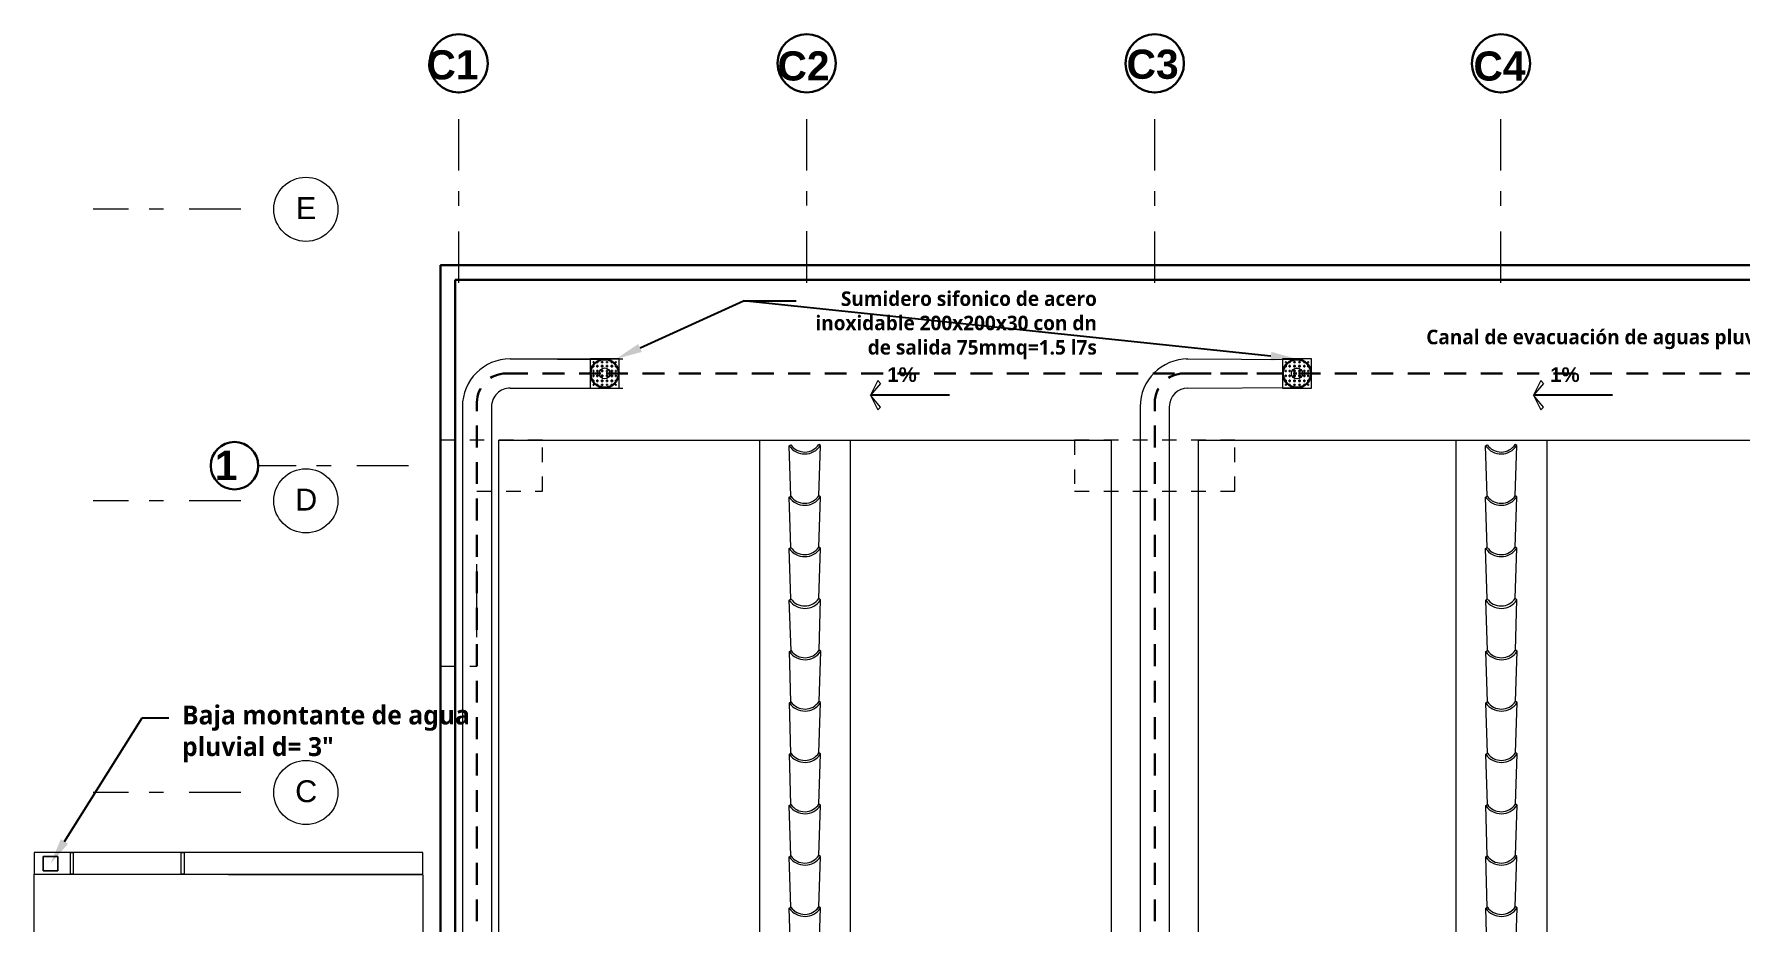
# Model space of a CAD drawing. Header units: metres. Extents: x 27 to 147, y -173 to 8.
# Drawn here: x 52.14 to 63.84, y -104.23 to -98.14 of the extents above; entities that cross this region are included whole.
import ezdxf
from ezdxf import colors
from ezdxf.entities.mleader import LeaderData, LeaderLine
from ezdxf.math import Vec2, Vec3

# ---------------------------------------------------------------- set-up
doc = ezdxf.new("R2010")
doc.units = ezdxf.units.M
for name, pattern in [('CENTER2', [28.575000000000003, 19.05, -3.175000000000001, 3.175000000000001, -3.175000000000001]), ('DASHED2', [0.375, 0.25, -0.125]), ('Dot & Dashed', [0.670277762413025, 0.352777767181396, -0.176388883590699, 0, -0.14111111164093]), ('HIDDEN2', [0.1875, 0.125, -0.0625])]:
    doc.linetypes.add(name, pattern=pattern)
for name, color, linetype, lineweight in [('2D Drafting - General_Pen_No__46', 7, 'Continuous', 25), ('Cotas varias El', 253, 'Continuous', 13), ('Drawing & Figure_Pen_No__1', 7, 'Continuous', 13), ('Equipamiento SR', 23, 'Continuous', 0), ('GRAFO 0 BLANCO', 7, 'Continuous', 0), ('grafo 2', 31, 'Continuous', 20), ('GRAFO 3', 22, 'Continuous', 30), ('GRAFO 4', 7, 'Continuous', 30), ('GRAFO01', 7, 'Continuous', 0), ('GRfo 3', 7, 'Continuous', 30), ('I.S. CANALETAS', 12, 'Continuous', 0), ('I.S.-CANALETAS M', 160, 'Continuous', 15), ('Interior - Mobiliario', 7, 'Continuous', 5), ('letras sr', 7, 'Continuous', 5), ('linea0016', 144, 'HIDDEN2', 9), ('Lineas Referencia', 73, 'Continuous', 13), ('teja andina', 252, 'Continuous', 0), ('TEJAS ANDINA', 253, 'Continuous', 0)]:
    doc.layers.add(name, color=color, linetype=linetype, lineweight=lineweight)
for name, color, linetype, lineweight, true_color in [('Drawing & Figure_Pen_No__167', 7, 'Continuous', 13, 0x6a6a6a), ('Interior - Mobiliario _Pluma_Nº__3', 7, 'Continuous', 18, 0xff6600), ('Mobiliario', 7, 'Continuous', 0, 0x7f7f7f)]:
    doc.layers.add(name, color=color, linetype=linetype, lineweight=lineweight, true_color=true_color)
doc.styles.add('Generales', font='trebuc.ttf', dxfattribs={"height": 0.1})
doc.styles.add('GENERATED_STYLE_1', font='arialbd.ttf')
doc.styles.add('GENERATED_STYLE_2', font='arial.ttf')
doc.styles.get("Standard").update_dxf_attribs({"font": 'arial.ttf'})

# ---------------------------------------------------------------- blocks, each defined once
blk = doc.blocks.new('A$C295C7585')
at = {"layer": 'Mobiliario', "lineweight": 15}
for p, q in [((1.374978025502969, 3.076203088460716), (1.513853283491699, 3.40416242087349)), ((1.513853283491699, 3.40416242087349), (1.527648820229842, 3.406546360073889)), ((1.556330874160267, 2.995064099900674), (1.716417933508637, 3.313533070731637)), ((1.716417933508637, 3.313533070731637), (1.70900166888714, 3.325407371513847)), ((1.222307230775641, 2.745859816847769), (1.36118248876528, 3.073819149260316)), ((1.36118248876528, 3.073819149260316), (1.374978025502969, 3.076203088460716)), ((1.403660079433394, 2.6647208282875), (1.563747138781764, 2.983189799118463)), ((1.563747138781764, 2.983189799118463), (1.556330874160267, 2.995064099900674)), ((1.069636436049223, 2.415516545234141), (1.208511694038407, 2.743475877646915)), ((1.208511694038407, 2.743475877646915), (1.222307230776096, 2.745859816847542)), ((1.411076344054891, 2.652846527505289), (1.403660079433394, 2.6647208282875)), ((1.250989284706975, 2.334377556673871), (1.411076344054891, 2.652846527505289)), ((0.9169656413223493, 2.085173273620967), (1.055840899311079, 2.413132606033741)), ((1.055840899311079, 2.413132606033741), (1.069636436048768, 2.415516545234595)), ((1.098318489980102, 2.004034285060698), (1.258405549328472, 2.322503255891888)), ((1.258405549328472, 2.322503255891888), (1.25098928470652, 2.334377556674326)), ((0.7650785429282223, 1.751017721853714), (0.9031190902182971, 2.079350511766734)), ((0.9031190902182971, 2.079350511766734), (0.9169656413223493, 2.085173273620967)), ((0.94643139158552, 1.66987873329299), (1.10492039455994, 1.989062689736784)), ((1.10492039455994, 1.989062689736784), (1.098439325062163, 2.004274668164622)), ((0.612407748201349, 1.420674450239858), (0.7512830061905333, 1.748633782652632)), ((0.7512830061905333, 1.748633782652632), (0.7650785429282223, 1.751017721853486)), ((0.7937605968586467, 1.339535461679816), (0.953847656207472, 1.658004432511007)), ((0.953847656207472, 1.658004432511007), (0.94643139158552, 1.66987873329299)), ((0.4597369534749305, 1.090331178626684), (0.5986122114636601, 1.418290511039459)), ((0.5986122114636601, 1.418290511039459), (0.6124077482018038, 1.420674450240085)), ((0.8011768614805987, 1.327661160897833), (0.7937605968591015, 1.339535461679816)), ((0.6410898021322282, 1.009192190066642), (0.8011768614805987, 1.327661160897833)), ((0.4459414167367868, 1.087947239426285), (0.4597369534749305, 1.090331178626911)), ((0.3070661587476025, 0.7599879070137376), (0.4459414167367868, 1.087947239426285)), ((0.4884190074053549, 0.6788489184534683), (0.6485060667537255, 0.997317889284659)), ((0.6485060667537255, 0.997317889284659), (0.6410898021322282, 1.009192190066642)), ((0.1543953640207292, 0.4296446354001091), (0.2932706220099135, 0.757603967813111)), ((0.2932706220099135, 0.757603967813111), (0.3070661587480572, 0.7599879070135103)), ((0.3357482126784817, 0.3485056468398398), (0.4958352720268522, 0.6669746176712579)), ((0.4958352720268522, 0.6669746176712579), (0.4884190074053549, 0.6788489184534683)), ((0.001724569293855893, 0.09930136378693533), (0.1405998272830402, 0.4272606961997099)), ((0.1405998272830402, 0.4272606961997099), (0.1543953640207292, 0.4296446354007912)), ((0.1830774179516084, 0.01816237522666597), (0.3431644773004336, 0.3366313460578567)), ((0.3431644773004336, 0.3366313460578567), (0.3357482126784817, 0.3485056468402945))]:
    blk.add_line(p, q, dxfattribs=at)
for centre, radius, start, end in [((1.64559542193274, 3.42692813519011), 0.1336946849706216, 189.8041789864884, 301.9874291323811), ((1.64559542193274, 3.42692813519011), 0.1196946849706216, 189.8041789864884, 301.9874291323811), ((1.492924627205866, 3.096584863576936), 0.1336946849706216, 189.8041789864884, 301.9874291323811), ((1.492924627205866, 3.096584863576936), 0.1196946849706216, 189.8041789864884, 301.9874291323811), ((1.340253832479448, 2.766241591963535), 0.1336946849706216, 189.8041789864884, 301.9874291323811), ((1.340253832479448, 2.766241591963535), 0.1196946849706216, 189.8041789864884, 301.9874291323811), ((1.187583037752574, 2.435898320350134), 0.1336946849706216, 189.8041789864884, 301.9874291323811), ((1.187583037752574, 2.435898320350134), 0.1196946849706216, 189.8041789864884, 301.9874291323811), ((1.034204698330086, 2.101672659223368), 0.1329726096647947, 189.6640148896703, 302.1275932302208), ((1.034912243024337, 2.105555048736051), 0.1196946849706216, 189.8041789864884, 301.9874291323811), ((0.8830251446311195, 1.77139949696948), 0.1336946849706216, 189.8041789864884, 301.9874291323811), ((0.8830251446311195, 1.77139949696948), 0.1196946849706216, 189.8041789864884, 301.9874291323811), ((0.7303543499047009, 1.441056225356306), 0.1336946849706216, 189.8041789864884, 301.9874291323811), ((0.7303543499047009, 1.441056225356306), 0.1196946849706216, 189.8041789864884, 301.9874291323811), ((0.5776835551778277, 1.110712953743132), 0.1196946849706216, 189.8041789864884, 301.9874291323811), ((0.5776835551778277, 1.110712953743132), 0.1336946849706216, 189.8041789864884, 301.9874291323811), ((0.4250127604509544, 0.7803696821295034), 0.1336946849706216, 189.8041789864884, 301.9874291323811), ((0.4250127604509544, 0.7803696821295034), 0.1196946849706216, 189.8041789864884, 301.9874291323811), ((0.2723419657240811, 0.4500264105163296), 0.1336946849706216, 189.8041789864884, 301.9874291323811), ((0.2723419657240811, 0.4500264105163296), 0.1196946849706216, 189.8041789864884, 301.9874291323811), ((0.1196711709962983, 0.119683138902019), 0.1196946849706216, 189.8041789864884, 301.9874291323811)]:
    blk.add_arc(centre, radius, start, end, dxfattribs=at)
blk = doc.blocks.new('Red 18')
at = {"layer": 'GRAFO 0 BLANCO', "linetype": 'Continuous'}
for p, q in [((0.05, 0.2041666666666667), (0.04583333333333334, 0.2041666666666667)), ((0.04583333333333334, 0.2041666666666667), (0.04583333333333334, 0.2)), ((0.04583333333333334, 0.2), (0.04583333333333334, 0.2041666666666667)), ((0.04583333333333334, 0.2041666666666667), (0.05, 0.2041666666666667)), ((0.04583333333333334, 0.2), (0.05, 0.2)), ((0.05, 0.2), (0.04583333333333334, 0.2)), ((0.05, 0.1791666666666666), (0.04583333333333334, 0.1791666666666666)), ((0.04583333333333334, 0.1791666666666666), (0.04583333333333334, 0.1708333333333333)), ((0.04583333333333334, 0.1708333333333333), (0.04583333333333334, 0.1791666666666666)), ((0.04583333333333334, 0.1791666666666666), (0.05, 0.1791666666666666)), ((0.04583333333333334, 0.1708333333333333), (0.05, 0.1708333333333333)), ((0.05, 0.1708333333333333), (0.04583333333333334, 0.1708333333333333)), ((0.05, 0.1458333333333333), (0.04583333333333334, 0.1458333333333333)), ((0.04583333333333334, 0.1458333333333333), (0.04583333333333334, 0.1375)), ((0.04583333333333334, 0.1375), (0.04583333333333334, 0.1458333333333333)), ((0.04583333333333334, 0.1458333333333333), (0.05, 0.1458333333333333)), ((0.04583333333333334, 0.1375), (0.05, 0.1375)), ((0.05, 0.1375), (0.04583333333333334, 0.1375)), ((0.05, 0.2), (0.05, 0.2041666666666667)), ((0.05, 0.2041666666666667), (0.05, 0.2)), ((0.05, 0.1708333333333333), (0.05, 0.1791666666666666)), ((0.05, 0.1791666666666666), (0.05, 0.1708333333333333)), ((0.05, 0.1375), (0.05, 0.1458333333333333)), ((0.05, 0.1458333333333333), (0.05, 0.1375)), ((0.07916666666666668, 0.2041666666666667), (0.07083333333333333, 0.2041666666666667)), ((0.07083333333333333, 0.2041666666666667), (0.07083333333333333, 0.2)), ((0.07083333333333333, 0.2041666666666667), (0.07916666666666668, 0.2041666666666667)), ((0.07083333333333333, 0.2), (0.07083333333333333, 0.2041666666666667)), ((0.07083333333333333, 0.2), (0.07916666666666668, 0.2)), ((0.07916666666666668, 0.2), (0.07083333333333333, 0.2)), ((0.07916666666666668, 0.1791666666666666), (0.07083333333333333, 0.1791666666666666)), ((0.07083333333333333, 0.1791666666666666), (0.07083333333333333, 0.1708333333333333)), ((0.07083333333333333, 0.1708333333333333), (0.07083333333333333, 0.1791666666666666)), ((0.07083333333333333, 0.1791666666666666), (0.07916666666666668, 0.1791666666666666)), ((0.07083333333333333, 0.1708333333333333), (0.07916666666666668, 0.1708333333333333)), ((0.07916666666666668, 0.1708333333333333), (0.07083333333333333, 0.1708333333333333)), ((0.07916666666666668, 0.1458333333333333), (0.07083333333333333, 0.1458333333333333)), ((0.07083333333333333, 0.1458333333333333), (0.07083333333333333, 0.1375)), ((0.07083333333333333, 0.1375), (0.07083333333333333, 0.1458333333333333)), ((0.07083333333333333, 0.1458333333333333), (0.07916666666666668, 0.1458333333333333)), ((0.07083333333333333, 0.1375), (0.07916666666666668, 0.1375)), ((0.07916666666666668, 0.1375), (0.07083333333333333, 0.1375)), ((0.07916666666666668, 0.2), (0.07916666666666668, 0.2041666666666667)), ((0.07916666666666668, 0.2041666666666667), (0.07916666666666668, 0.2)), ((0.07916666666666668, 0.1708333333333333), (0.07916666666666668, 0.1791666666666666)), ((0.07916666666666668, 0.1791666666666666), (0.07916666666666668, 0.1708333333333333)), ((0.07916666666666668, 0.1375), (0.07916666666666668, 0.1458333333333333)), ((0.07916666666666668, 0.1458333333333333), (0.07916666666666668, 0.1375)), ((0.1125, 0.2041666666666667), (0.1041666666666667, 0.2041666666666667)), ((0.1041666666666667, 0.2041666666666667), (0.1041666666666667, 0.2)), ((0.1041666666666667, 0.2041666666666667), (0.1125, 0.2041666666666667)), ((0.1041666666666667, 0.2), (0.1041666666666667, 0.2041666666666667)), ((0.1041666666666667, 0.2), (0.1125, 0.2)), ((0.1125, 0.2), (0.1041666666666667, 0.2)), ((0.1125, 0.1791666666666666), (0.1041666666666667, 0.1791666666666666)), ((0.1041666666666667, 0.1791666666666666), (0.1041666666666667, 0.1708333333333333)), ((0.1041666666666667, 0.1708333333333333), (0.1041666666666667, 0.1791666666666666)), ((0.1041666666666667, 0.1791666666666666), (0.1125, 0.1791666666666666)), ((0.1041666666666667, 0.1708333333333333), (0.1125, 0.1708333333333333)), ((0.1125, 0.1708333333333333), (0.1041666666666667, 0.1708333333333333)), ((0.1125, 0.1458333333333333), (0.1041666666666667, 0.1458333333333333)), ((0.1041666666666667, 0.1458333333333333), (0.1041666666666667, 0.1375)), ((0.1041666666666667, 0.1375), (0.1041666666666667, 0.1458333333333333)), ((0.1041666666666667, 0.1458333333333333), (0.1125, 0.1458333333333333)), ((0.1041666666666667, 0.1375), (0.1125, 0.1375)), ((0.1125, 0.1375), (0.1041666666666667, 0.1375)), ((0.1125, 0.2), (0.1125, 0.2041666666666667)), ((0.1125, 0.2041666666666667), (0.1125, 0.2)), ((0.1125, 0.1708333333333333), (0.1125, 0.1791666666666666)), ((0.1125, 0.1791666666666666), (0.1125, 0.1708333333333333)), ((0.1125, 0.1375), (0.1125, 0.1458333333333333)), ((0.1125, 0.1458333333333333), (0.1125, 0.1375)), ((0.1458333333333333, 0.2041666666666667), (0.1375, 0.2041666666666667)), ((0.1375, 0.2041666666666667), (0.1375, 0.2)), ((0.1375, 0.2041666666666667), (0.1458333333333333, 0.2041666666666667)), ((0.1375, 0.2), (0.1375, 0.2041666666666667)), ((0.1375, 0.2), (0.1458333333333333, 0.2)), ((0.1458333333333333, 0.2), (0.1375, 0.2)), ((0.1458333333333333, 0.1791666666666666), (0.1375, 0.1791666666666666)), ((0.1375, 0.1791666666666666), (0.1375, 0.1708333333333333)), ((0.1375, 0.1708333333333333), (0.1375, 0.1791666666666666)), ((0.1375, 0.1791666666666666), (0.1458333333333333, 0.1791666666666666)), ((0.1375, 0.1708333333333333), (0.1458333333333333, 0.1708333333333333)), ((0.1458333333333333, 0.1708333333333333), (0.1375, 0.1708333333333333)), ((0.1458333333333333, 0.1458333333333333), (0.1375, 0.1458333333333333)), ((0.1375, 0.1458333333333333), (0.1375, 0.1375)), ((0.1375, 0.1375), (0.1375, 0.1458333333333333)), ((0.1375, 0.1458333333333333), (0.1458333333333333, 0.1458333333333333)), ((0.1375, 0.1375), (0.1458333333333333, 0.1375)), ((0.1458333333333333, 0.1375), (0.1375, 0.1375)), ((0.1458333333333333, 0.2), (0.1458333333333333, 0.2041666666666667)), ((0.1458333333333333, 0.2041666666666667), (0.1458333333333333, 0.2)), ((0.1458333333333333, 0.1708333333333333), (0.1458333333333333, 0.1791666666666666)), ((0.1458333333333333, 0.1791666666666666), (0.1458333333333333, 0.1708333333333333)), ((0.1458333333333333, 0.1375), (0.1458333333333333, 0.1458333333333333)), ((0.1458333333333333, 0.1458333333333333), (0.1458333333333333, 0.1375)), ((0.1791666666666666, 0.2041666666666667), (0.1708333333333333, 0.2041666666666667)), ((0.1708333333333333, 0.2041666666666667), (0.1708333333333333, 0.2)), ((0.1708333333333333, 0.2041666666666667), (0.1791666666666666, 0.2041666666666667)), ((0.1708333333333333, 0.2), (0.1708333333333333, 0.2041666666666667)), ((0.1708333333333333, 0.2), (0.1791666666666666, 0.2)), ((0.1791666666666666, 0.2), (0.1708333333333333, 0.2)), ((0.1791666666666666, 0.1791666666666666), (0.1708333333333333, 0.1791666666666666)), ((0.1708333333333333, 0.1791666666666666), (0.1708333333333333, 0.1708333333333333)), ((0.1708333333333333, 0.1708333333333333), (0.1708333333333333, 0.1791666666666666)), ((0.1708333333333333, 0.1791666666666666), (0.1791666666666666, 0.1791666666666666)), ((0.1708333333333333, 0.1708333333333333), (0.1791666666666666, 0.1708333333333333)), ((0.1791666666666666, 0.1708333333333333), (0.1708333333333333, 0.1708333333333333)), ((0.1791666666666666, 0.1458333333333333), (0.1708333333333333, 0.1458333333333333)), ((0.1708333333333333, 0.1458333333333333), (0.1708333333333333, 0.1375)), ((0.1708333333333333, 0.1375), (0.1708333333333333, 0.1458333333333333)), ((0.1708333333333333, 0.1458333333333333), (0.1791666666666666, 0.1458333333333333)), ((0.1708333333333333, 0.1375), (0.1791666666666666, 0.1375)), ((0.1791666666666666, 0.1375), (0.1708333333333333, 0.1375)), ((0.1791666666666666, 0.2), (0.1791666666666666, 0.2041666666666667)), ((0.1791666666666666, 0.2041666666666667), (0.1791666666666666, 0.2)), ((0.1791666666666666, 0.1708333333333333), (0.1791666666666666, 0.1791666666666666)), ((0.1791666666666666, 0.1791666666666666), (0.1791666666666666, 0.1708333333333333)), ((0.1791666666666666, 0.1375), (0.1791666666666666, 0.1458333333333333)), ((0.1791666666666666, 0.1458333333333333), (0.1791666666666666, 0.1375)), ((0.2041666666666667, 0.2041666666666667), (0.2, 0.2041666666666667)), ((0.2, 0.2041666666666667), (0.2, 0.2)), ((0.2, 0.2), (0.2, 0.2041666666666667)), ((0.2, 0.2041666666666667), (0.2041666666666667, 0.2041666666666667)), ((0.2, 0.2), (0.2041666666666667, 0.2)), ((0.2041666666666667, 0.2), (0.2, 0.2)), ((0.2041666666666667, 0.1791666666666666), (0.2, 0.1791666666666666)), ((0.2, 0.1791666666666666), (0.2, 0.1708333333333333)), ((0.2, 0.1708333333333333), (0.2, 0.1791666666666666)), ((0.2, 0.1791666666666666), (0.2041666666666667, 0.1791666666666666)), ((0.2, 0.1708333333333333), (0.2041666666666667, 0.1708333333333333)), ((0.2041666666666667, 0.1708333333333333), (0.2, 0.1708333333333333)), ((0.2041666666666667, 0.1458333333333333), (0.2, 0.1458333333333333)), ((0.2, 0.1458333333333333), (0.2, 0.1375)), ((0.2, 0.1375), (0.2, 0.1458333333333333)), ((0.2, 0.1458333333333333), (0.2041666666666667, 0.1458333333333333)), ((0.2, 0.1375), (0.2041666666666667, 0.1375)), ((0.2041666666666667, 0.1375), (0.2, 0.1375)), ((0.2041666666666667, 0.2), (0.2041666666666667, 0.2041666666666667)), ((0.2041666666666667, 0.2041666666666667), (0.2041666666666667, 0.2)), ((0.2041666666666667, 0.1708333333333333), (0.2041666666666667, 0.1791666666666666)), ((0.2041666666666667, 0.1791666666666666), (0.2041666666666667, 0.1708333333333333)), ((0.2041666666666667, 0.1375), (0.2041666666666667, 0.1458333333333333)), ((0.2041666666666667, 0.1458333333333333), (0.2041666666666667, 0.1375)), ((0.05, 0.1125), (0.04583333333333334, 0.1125)), ((0.04583333333333334, 0.1125), (0.04583333333333334, 0.1041666666666667)), ((0.04583333333333334, 0.1041666666666667), (0.04583333333333334, 0.1125)), ((0.04583333333333334, 0.1125), (0.05, 0.1125)), ((0.04583333333333334, 0.1041666666666667), (0.05, 0.1041666666666667)), ((0.05, 0.1041666666666667), (0.04583333333333334, 0.1041666666666667)), ((0.05, 0.07916666666666668), (0.04583333333333334, 0.07916666666666668)), ((0.04583333333333334, 0.07916666666666668), (0.04583333333333334, 0.07083333333333333)), ((0.04583333333333334, 0.07083333333333333), (0.04583333333333334, 0.07916666666666668)), ((0.04583333333333334, 0.07916666666666668), (0.05, 0.07916666666666668)), ((0.04583333333333334, 0.07083333333333333), (0.05, 0.07083333333333333)), ((0.05, 0.07083333333333333), (0.04583333333333334, 0.07083333333333333)), ((0.05, 0.05), (0.04583333333333334, 0.05)), ((0.04583333333333334, 0.05), (0.04583333333333334, 0.04583333333333334)), ((0.04583333333333334, 0.04583333333333334), (0.04583333333333334, 0.05)), ((0.04583333333333334, 0.05), (0.05, 0.05)), ((0.04583333333333334, 0.04583333333333334), (0.05, 0.04583333333333334)), ((0.05, 0.04583333333333334), (0.04583333333333334, 0.04583333333333334)), ((0.05, 0.1041666666666667), (0.05, 0.1125)), ((0.05, 0.1125), (0.05, 0.1041666666666667)), ((0.05, 0.07083333333333333), (0.05, 0.07916666666666668)), ((0.05, 0.07916666666666668), (0.05, 0.07083333333333333)), ((0.05, 0.04583333333333334), (0.05, 0.05)), ((0.05, 0.05), (0.05, 0.04583333333333334)), ((0.07916666666666668, 0.1125), (0.07083333333333333, 0.1125)), ((0.07083333333333333, 0.1125), (0.07083333333333333, 0.1041666666666667)), ((0.07083333333333333, 0.1041666666666667), (0.07083333333333333, 0.1125)), ((0.07083333333333333, 0.1125), (0.07916666666666668, 0.1125)), ((0.07083333333333333, 0.1041666666666667), (0.07916666666666668, 0.1041666666666667)), ((0.07916666666666668, 0.1041666666666667), (0.07083333333333333, 0.1041666666666667)), ((0.07916666666666668, 0.07916666666666668), (0.07083333333333333, 0.07916666666666668)), ((0.07083333333333333, 0.07916666666666668), (0.07083333333333333, 0.07083333333333333)), ((0.07083333333333333, 0.07083333333333333), (0.07083333333333333, 0.07916666666666668)), ((0.07083333333333333, 0.07916666666666668), (0.07916666666666668, 0.07916666666666668)), ((0.07083333333333333, 0.07083333333333333), (0.07916666666666668, 0.07083333333333333)), ((0.07916666666666668, 0.07083333333333333), (0.07083333333333333, 0.07083333333333333)), ((0.07916666666666668, 0.05), (0.07083333333333333, 0.05)), ((0.07083333333333333, 0.05), (0.07083333333333333, 0.04583333333333334)), ((0.07083333333333333, 0.05), (0.07916666666666668, 0.05)), ((0.07083333333333333, 0.04583333333333334), (0.07083333333333333, 0.05)), ((0.07083333333333333, 0.04583333333333334), (0.07916666666666668, 0.04583333333333334)), ((0.07916666666666668, 0.04583333333333334), (0.07083333333333333, 0.04583333333333334)), ((0.07916666666666668, 0.1041666666666667), (0.07916666666666668, 0.1125)), ((0.07916666666666668, 0.1125), (0.07916666666666668, 0.1041666666666667)), ((0.07916666666666668, 0.07083333333333333), (0.07916666666666668, 0.07916666666666668)), ((0.07916666666666668, 0.07916666666666668), (0.07916666666666668, 0.07083333333333333)), ((0.07916666666666668, 0.04583333333333334), (0.07916666666666668, 0.05)), ((0.07916666666666668, 0.05), (0.07916666666666668, 0.04583333333333334)), ((0.1125, 0.1125), (0.1041666666666667, 0.1125)), ((0.1041666666666667, 0.1125), (0.1041666666666667, 0.1041666666666667)), ((0.1041666666666667, 0.1041666666666667), (0.1041666666666667, 0.1125)), ((0.1041666666666667, 0.1125), (0.1125, 0.1125)), ((0.1041666666666667, 0.1041666666666667), (0.1125, 0.1041666666666667)), ((0.1125, 0.1041666666666667), (0.1041666666666667, 0.1041666666666667)), ((0.1125, 0.07916666666666668), (0.1041666666666667, 0.07916666666666668)), ((0.1041666666666667, 0.07916666666666668), (0.1041666666666667, 0.07083333333333333)), ((0.1041666666666667, 0.07083333333333333), (0.1041666666666667, 0.07916666666666668)), ((0.1041666666666667, 0.07916666666666668), (0.1125, 0.07916666666666668)), ((0.1041666666666667, 0.07083333333333333), (0.1125, 0.07083333333333333)), ((0.1125, 0.07083333333333333), (0.1041666666666667, 0.07083333333333333)), ((0.1125, 0.05), (0.1041666666666667, 0.05)), ((0.1041666666666667, 0.05), (0.1041666666666667, 0.04583333333333334)), ((0.1041666666666667, 0.05), (0.1125, 0.05)), ((0.1041666666666667, 0.04583333333333334), (0.1041666666666667, 0.05)), ((0.1041666666666667, 0.04583333333333334), (0.1125, 0.04583333333333334)), ((0.1125, 0.04583333333333334), (0.1041666666666667, 0.04583333333333334)), ((0.1125, 0.1041666666666667), (0.1125, 0.1125)), ((0.1125, 0.1125), (0.1125, 0.1041666666666667)), ((0.1125, 0.07083333333333333), (0.1125, 0.07916666666666668)), ((0.1125, 0.07916666666666668), (0.1125, 0.07083333333333333)), ((0.1125, 0.04583333333333334), (0.1125, 0.05)), ((0.1125, 0.05), (0.1125, 0.04583333333333334)), ((0.1458333333333333, 0.1125), (0.1375, 0.1125)), ((0.1375, 0.1125), (0.1375, 0.1041666666666667)), ((0.1375, 0.1041666666666667), (0.1375, 0.1125)), ((0.1375, 0.1125), (0.1458333333333333, 0.1125)), ((0.1375, 0.1041666666666667), (0.1458333333333333, 0.1041666666666667)), ((0.1458333333333333, 0.1041666666666667), (0.1375, 0.1041666666666667)), ((0.1458333333333333, 0.07916666666666668), (0.1375, 0.07916666666666668)), ((0.1375, 0.07916666666666668), (0.1375, 0.07083333333333333)), ((0.1375, 0.07083333333333333), (0.1375, 0.07916666666666668)), ((0.1375, 0.07916666666666668), (0.1458333333333333, 0.07916666666666668)), ((0.1375, 0.07083333333333333), (0.1458333333333333, 0.07083333333333333)), ((0.1458333333333333, 0.07083333333333333), (0.1375, 0.07083333333333333)), ((0.1458333333333333, 0.05), (0.1375, 0.05)), ((0.1375, 0.05), (0.1375, 0.04583333333333334)), ((0.1375, 0.05), (0.1458333333333333, 0.05)), ((0.1375, 0.04583333333333334), (0.1375, 0.05)), ((0.1375, 0.04583333333333334), (0.1458333333333333, 0.04583333333333334)), ((0.1458333333333333, 0.04583333333333334), (0.1375, 0.04583333333333334)), ((0.1458333333333333, 0.1041666666666667), (0.1458333333333333, 0.1125)), ((0.1458333333333333, 0.1125), (0.1458333333333333, 0.1041666666666667)), ((0.1458333333333333, 0.07083333333333333), (0.1458333333333333, 0.07916666666666668)), ((0.1458333333333333, 0.07916666666666668), (0.1458333333333333, 0.07083333333333333)), ((0.1458333333333333, 0.04583333333333334), (0.1458333333333333, 0.05)), ((0.1458333333333333, 0.05), (0.1458333333333333, 0.04583333333333334)), ((0.1791666666666666, 0.1125), (0.1708333333333333, 0.1125)), ((0.1708333333333333, 0.1125), (0.1708333333333333, 0.1041666666666667)), ((0.1708333333333333, 0.1041666666666667), (0.1708333333333333, 0.1125)), ((0.1708333333333333, 0.1125), (0.1791666666666666, 0.1125)), ((0.1708333333333333, 0.1041666666666667), (0.1791666666666666, 0.1041666666666667)), ((0.1791666666666666, 0.1041666666666667), (0.1708333333333333, 0.1041666666666667)), ((0.1791666666666666, 0.07916666666666668), (0.1708333333333333, 0.07916666666666668)), ((0.1708333333333333, 0.07916666666666668), (0.1708333333333333, 0.07083333333333333)), ((0.1708333333333333, 0.07083333333333333), (0.1708333333333333, 0.07916666666666668)), ((0.1708333333333333, 0.07916666666666668), (0.1791666666666666, 0.07916666666666668)), ((0.1708333333333333, 0.07083333333333333), (0.1791666666666666, 0.07083333333333333)), ((0.1791666666666666, 0.07083333333333333), (0.1708333333333333, 0.07083333333333333)), ((0.1791666666666666, 0.05), (0.1708333333333333, 0.05)), ((0.1708333333333333, 0.05), (0.1708333333333333, 0.04583333333333334)), ((0.1708333333333333, 0.05), (0.1791666666666666, 0.05)), ((0.1708333333333333, 0.04583333333333334), (0.1708333333333333, 0.05)), ((0.1708333333333333, 0.04583333333333334), (0.1791666666666666, 0.04583333333333334)), ((0.1791666666666666, 0.04583333333333334), (0.1708333333333333, 0.04583333333333334)), ((0.1791666666666666, 0.1041666666666667), (0.1791666666666666, 0.1125)), ((0.1791666666666666, 0.1125), (0.1791666666666666, 0.1041666666666667)), ((0.1791666666666666, 0.07083333333333333), (0.1791666666666666, 0.07916666666666668)), ((0.1791666666666666, 0.07916666666666668), (0.1791666666666666, 0.07083333333333333)), ((0.1791666666666666, 0.04583333333333334), (0.1791666666666666, 0.05)), ((0.1791666666666666, 0.05), (0.1791666666666666, 0.04583333333333334)), ((0.2041666666666667, 0.1125), (0.2, 0.1125)), ((0.2, 0.1125), (0.2, 0.1041666666666667)), ((0.2, 0.1041666666666667), (0.2, 0.1125)), ((0.2, 0.1125), (0.2041666666666667, 0.1125)), ((0.2, 0.1041666666666667), (0.2041666666666667, 0.1041666666666667)), ((0.2041666666666667, 0.1041666666666667), (0.2, 0.1041666666666667)), ((0.2041666666666667, 0.07916666666666668), (0.2, 0.07916666666666668)), ((0.2, 0.07916666666666668), (0.2, 0.07083333333333333)), ((0.2, 0.07083333333333333), (0.2, 0.07916666666666668)), ((0.2, 0.07916666666666668), (0.2041666666666667, 0.07916666666666668)), ((0.2, 0.07083333333333333), (0.2041666666666667, 0.07083333333333333)), ((0.2041666666666667, 0.07083333333333333), (0.2, 0.07083333333333333)), ((0.2041666666666667, 0.05), (0.2, 0.05)), ((0.2, 0.05), (0.2, 0.04583333333333334)), ((0.2, 0.04583333333333334), (0.2, 0.05)), ((0.2, 0.05), (0.2041666666666667, 0.05)), ((0.2, 0.04583333333333334), (0.2041666666666667, 0.04583333333333334)), ((0.2041666666666667, 0.04583333333333334), (0.2, 0.04583333333333334)), ((0.2041666666666667, 0.1041666666666667), (0.2041666666666667, 0.1125)), ((0.2041666666666667, 0.1125), (0.2041666666666667, 0.1041666666666667)), ((0.2041666666666667, 0.07083333333333333), (0.2041666666666667, 0.07916666666666668)), ((0.2041666666666667, 0.07916666666666668), (0.2041666666666667, 0.07083333333333333)), ((0.2041666666666667, 0.04583333333333334), (0.2041666666666667, 0.05)), ((0.2041666666666667, 0.05), (0.2041666666666667, 0.04583333333333334))]:
    blk.add_line(p, q, dxfattribs=at)
at = {"layer": 'GRAFO01'}
blk.add_lwpolyline([(0.02500000000000005, 0.02500000000000141), (0.2250000000000001, 0.02500000000000141), (0.2250000000000001, 0.2250000000000014), (0.02500000000000005, 0.2250000000000014)], close=True, dxfattribs=at)
at = {"layer": 'Interior - Mobiliario _Pluma_Nº__3', "linetype": 'Continuous'}
for p, q in [((0.2250000000000001, 0.2250000000000014), (0.02500000000000005, 0.2250000000000014)), ((0.02500000000000005, 0.2250000000000014), (0.02500000000000005, 0.02500000000000141)), ((0.2250000000000001, 0.02500000000000141), (0.2250000000000001, 0.2250000000000014)), ((0.02500000000000005, 0.02500000000000141), (0.2250000000000001, 0.02500000000000141))]:
    blk.add_line(p, q, dxfattribs=at)
blk = doc.blocks.new('FLECHA')
at = {"layer": 'grafo 2', "ltscale": 0.05}
for p, q in [((674350.4068813783, 8489809.493097022, -2.952000000000225), (674350.3571751671, 8489809.392813733, -2.952000000000225)), ((674350.4259006998, 8489809.474077702, -2.952000000000225), (674350.3571751671, 8489809.392813733, -2.952000000000225)), ((674350.4068813783, 8489809.493097022, -2.952000000000225), (674350.4259006998, 8489809.474077702, -2.952000000000225)), ((674350.4259006998, 8489809.311549768, -2.952000000000225), (674350.3571751671, 8489809.392813733, -2.952000000000225)), ((674350.4068813783, 8489809.292530447, -2.952000000000225), (674350.4259006998, 8489809.311549768, -2.952000000000225))]:
    blk.add_line(p, q, dxfattribs=at)
at = {"layer": 'grafo 2', "lineweight": 25}
blk.add_line((674350.8988359317, 8489809.392813733, -2.952000000000225), (674350.3571751671, 8489809.392813733, -2.952000000000225), dxfattribs=at)
at = {"layer": 'grafo 2'}
blk.add_line((674350.3571751671, 8489809.392813733, -2.952000000000225), (674350.4068813783, 8489809.292530447, -2.952000000000225), dxfattribs=at)

msp = doc.modelspace()

# ---------------------------------------------------------------- linework, layer by layer
at = {"layer": 'Cotas varias El', "linetype": 'Dot & Dashed'}
for p, q in [((55.05242541568157, -99.8440756781266), (55.05242541568157, -98.53913228938357)), ((57.43989494968037, -99.84359286708637), (57.43989494968037, -98.53864947834334)), ((59.82742562916269, -99.84407555763083), (59.82742562916269, -98.5391321688878)), ((62.20247899714445, -99.84407565936156), (62.20247899714445, -98.53913227061854)), ((54.70674711103811, -101.0984556824759), (53.67697682411381, -101.0984556824759))]:
    msp.add_line(p, q, dxfattribs=at)
at = {"layer": 'Cotas varias El'}
for p, q in [((57.11510313957012, -100.9233763689378), (57.11510313957012, -111.2234777839576)), ((57.7385653369264, -100.9233763689378), (57.7385653369264, -111.2234777839576)), ((61.89277098388902, -100.9233763689378), (61.89277098388902, -111.2234777839576)), ((62.51623318124541, -100.9233763689378), (62.51623318124541, -111.2234777839576))]:
    msp.add_line(p, q, dxfattribs=at)
at = {"layer": 'Drawing & Figure_Pen_No__167', "color": 251, "linetype": 'Dot & Dashed', "lineweight": 13, "true_color": 0x6a6a6a}
for p, q in [((53.55672157116478, -99.33959633903577), (52.54451905299843, -99.33959633903577)), ((53.55672157116478, -101.3395964156987), (52.54451905299843, -101.3395964156987)), ((53.55672157116478, -103.3395963390358), (52.54451905299843, -103.3395963390358))]:
    msp.add_line(p, q, dxfattribs=at)
at = {"layer": 'Drawing & Figure_Pen_No__167', "color": 251, "linetype": 'CENTER2', "lineweight": 13, "true_color": 0x6a6a6a}
for centre, radius in [((54.00372151850313, -99.33959644210053), 0.2200000000000009), ((54.00372151850132, -101.3395963561817), 0.2200000000000007), ((54.00372151849722, -103.3395963823091), 0.2200000000000009)]:
    msp.add_circle(centre, radius, dxfattribs=at)
at = {"layer": 'Equipamiento SR'}
for points in [[(55.32742397717902, -100.9234557237784), (59.52742384987107, -100.9234557237784), (59.52742384987107, -111.2234777838659), (55.32742397717902, -111.2234777838659)], [(60.12742384987109, -100.9234501526644), (64.27742568816518, -100.9234501526644), (64.27742568816518, -111.2234777838659), (60.12742384987109, -111.2234777838659)], [(60.12742384987109, -100.9234501526644), (64.27742568816518, -100.9234501526644), (64.27742568816518, -111.2234777838659), (60.12742384987109, -111.2234777838659)]]:
    msp.add_lwpolyline(points, close=True, dxfattribs=at)
at = {"layer": 'GRAFO 0 BLANCO', "color": 7}
msp.add_lwpolyline([(54.92742548599577, -107.3463798181593), (54.92742548599577, -107.3463798181593), (54.92742548599577, -111.4734346296944), (52.1393485748368, -111.4694543577823), (52.13935012843183, -106.4936374500669), (52.13935053324668, -106.4936374025029), (52.13935053321917, -103.9006629822972), (54.80547232735876, -103.9038475016964), (54.80547232735876, -107.3463798181593)], dxfattribs=at)
at = {"layer": 'GRAFO 3', "linetype": 'Continuous'}
for centre, radius in [((55.0524242408884, -98.33865028792961), 0.2), ((57.4398937748872, -98.33816747688944), 0.2), ((59.82742439618153, -98.33865028792967), 0.2), ((62.20247782235128, -98.33865026916457), 0.2), ((53.51415275641364, -101.0984420122642), 0.162824068273941)]:
    msp.add_circle(centre, radius, dxfattribs=at)
at = {"layer": 'GRAFO 4', "linetype": 'Continuous'}
msp.add_lwpolyline([(54.92742397717905, -100.923455723698), (54.92742397717905, -99.72345572369805), (83.72742807929569, -99.72345572369805), (83.72742807929569, -100.923455723698)], dxfattribs=at)
for points in [[(54.92742397717905, -99.72345572369805), (83.72742807929569, -99.72345572369805), (83.72742808032808, -111.3234777838659), (54.92742397821155, -111.3234777838659)], [(55.02742397718794, -99.82345572369807), (83.62742807930454, -99.82345572369807), (83.62742808031919, -111.2234777838659), (55.02742397820259, -111.2234777838659)]]:
    msp.add_lwpolyline(points, close=True, dxfattribs=at)
at = {"layer": 'GRAFO01', "color": 251, "linetype": 'DASHED2', "lineweight": 9, "ltscale": 0.2}
for points in [[(54.92742397717905, -100.923455723698), (54.92742397717905, -102.4734552001999), (55.17742397202539, -102.4734552001999), (55.17742397201425, -101.2734556720753), (55.62742399843989, -101.2734556721758), (55.62742399875299, -100.9234557238588)], [(59.27742505686274, -101.2734500944126), (60.37742505684082, -101.2734502108325), (60.37742540586532, -100.9234502108744), (59.2774254058877, -100.9234500944543)]]:
    msp.add_lwpolyline(points, close=True, dxfattribs=at)
at = {"layer": 'GRfo 3'}
for centre in [(56.05316312350863, -100.4657837241171), (60.80294025978117, -100.4658978557344)]:
    msp.add_circle(centre, 0.0966952781077453, dxfattribs=at)
at = {"layer": 'I.S. CANALETAS'}
for p, q in [((55.07742474437555, -100.6936680384791), (55.07741939431253, -111.2234907991158)), ((55.27742474437537, -100.6936681400964), (55.27741939431257, -111.2234909007332)), ((59.72720114574452, -100.6939189852545), (59.72720114574429, -111.2234912017533)), ((59.92720114574456, -100.6939189852545), (59.92720114574411, -111.2234912017533))]:
    msp.add_line(p, q, dxfattribs=at)
for points in [[(55.40546209392244, -100.3656310222744), (56.05316312350863, -100.3690884460093)], [(55.40546209392232, -100.3656310222749), (56.17816312350863, -100.3656314148733)], [(60.04291996449786, -100.3661131719222), (60.80294025978117, -100.3692025776266)], [(55.40546199230516, -100.5656310222747), (56.17816312350863, -100.5656314148731)], [(60.05523832862025, -100.5658818023784), (60.80294025978117, -100.5625931338421)]]:
    msp.add_lwpolyline(points, dxfattribs=at)
for centre in [(56.05316312350863, -100.4657837241171), (56.05316312350863, -100.4657837241171), (56.05338673874883, -100.4656695924998), (56.05338890565884, -100.4656510029427), (60.80294025978117, -100.4658978557344), (60.80316387502137, -100.4657837241171), (60.80316604193138, -100.46576513456)]:
    msp.add_circle(centre, 0.0375, dxfattribs=at)
for centre, radius, start, end in [((55.40546192725139, -100.6936682051504), 0.3280371828760507, 89.99997088882778, 179.9999708887757), ((60.05523832862025, -100.6939189852545), 0.3280371828760508, 90.00000000003908, 180), ((55.40546192725139, -100.6936682051504), 0.1280371828760508, 89.99997088877566, 179.9999708887757), ((60.05523832862025, -100.6939189852545), 0.1280371828760508, 90, 180)]:
    msp.add_arc(centre, radius, start, end, dxfattribs=at)
at = {"layer": 'I.S.-CANALETAS M'}
for points in [[(52.13935053321917, -103.750662982274), (52.13935053321917, -103.9006629822972), (54.80556575592313, -103.9006278709139), (54.80556575592313, -103.7506278708906)], [(52.20163984837333, -103.8782897832806), (52.30163984835005, -103.8782897832806), (52.30163984835005, -103.7782897836531), (52.20163984837333, -103.7782897836531)], [(52.30163984814489, -103.7782897834994), (52.30163984814489, -103.8782897834761), (52.20163984851742, -103.8782897834761), (52.20163984851742, -103.7782897834994)], [(52.38807306643993, -103.9006278706809), (52.38807306643993, -103.7506278703084), (52.40807306599289, -103.7506278703084), (52.40807306599289, -103.9006278706809)], [(53.14892548155457, -103.9006278706809), (53.14892548155457, -103.7506278703084), (53.16892548110754, -103.7506278703084), (53.16892548110754, -103.9006278706809)]]:
    msp.add_lwpolyline(points, close=True, dxfattribs=at)
at = {"layer": 'linea0016', "linetype": 'HIDDEN2', "lineweight": 30, "ltscale": 1.2}
for p, q in [((55.37742359996241, -100.4658815521687), (56.05316312350863, -100.4657837241171)), ((82.46321615978786, -100.4657671977896), (56.05316312350863, -100.4657837241171)), ((60.02719952343114, -100.4658818023794), (60.80294025978117, -100.4658978557344)), ((55.17742527007465, -111.2234842911085), (55.17742527007465, -100.6658818023794)), ((59.82719952343109, -111.2235716836152), (59.82719952343109, -100.6658818023794)), ((59.82743305347765, -111.2235716834966), (59.82742768925505, -100.6658818022621))]:
    msp.add_line(p, q, dxfattribs=at)
at = {"layer": 'linea0016', "linetype": 'HIDDEN2', "lineweight": 30, "ltscale": 0.9}
for centre in [(55.3774252700747, -100.6658818023794), (60.02719952343114, -100.6658818023794)]:
    msp.add_arc(centre, 0.2, 90, 180, dxfattribs=at)
at = {"layer": 'teja andina', "lineweight": 15}
for p, q in [((57.31958444754468, -100.9620930838454), (57.33073734866616, -100.9544083470939)), ((57.33048919909311, -101.3064736005482), (57.31958444754468, -100.9620930838454)), ((57.52268315462516, -101.3042601977299), (57.53425822645522, -100.9596207920082)), ((57.53425822645522, -100.9596207920082), (57.52293130419764, -100.9521949442755)), ((62.09725229186358, -100.9620930838454), (62.10840519298506, -100.9544083470939)), ((62.10815704341212, -101.3064736005482), (62.09725229186358, -100.9620930838454)), ((62.30035099894405, -101.3042601977299), (62.31192607077412, -100.9596207920082)), ((62.31192607077412, -100.9596207920082), (62.30059914851665, -100.9521949442755)), ((57.3193362979722, -101.3141583373), (57.33048919909368, -101.3064736005483)), ((57.33024104952119, -101.6585388540029), (57.3193362979722, -101.3141583373)), ((57.52243500505324, -101.6563254511845), (57.53401007688262, -101.3116860454626)), ((57.53401007688262, -101.3116860454626), (57.52268315462516, -101.3042601977299)), ((62.09700414229121, -101.3141583373), (62.10815704341258, -101.3064736005483)), ((62.1079088938402, -101.6585388540029), (62.09700414229121, -101.3141583373)), ((62.30010284937214, -101.6563254511845), (62.31167792120164, -101.3116860454626)), ((62.31167792120164, -101.3116860454626), (62.30035099894405, -101.3042601977299)), ((57.31908814839926, -101.6662235907546), (57.33024104952062, -101.6585388540026)), ((57.32999289994871, -102.0106041074572), (57.31908814839926, -101.6662235907546)), ((57.52218685548064, -102.0083907046389), (57.53376192731059, -101.6637512989171)), ((57.53376192731059, -101.6637512989171), (57.52243500505267, -101.6563254511843)), ((62.09675599271827, -101.6662235907546), (62.10790889383952, -101.6585388540026)), ((62.1076607442676, -102.0106041074572), (62.09675599271827, -101.6662235907546)), ((62.29985469979965, -102.0083907046389), (62.31142977162961, -101.6637512989171)), ((62.31142977162961, -101.6637512989171), (62.30010284937157, -101.6563254511843)), ((57.32018873604102, -102.0213304213016), (57.32999289994871, -102.0106041074572)), ((57.33197809652802, -102.3657007503987), (57.32018873604102, -102.0213304213016)), ((57.53405353717278, -102.0188674460617), (57.52219559244395, -102.0081305678669)), ((57.52417205205973, -102.363487347581), (57.53405353717278, -102.0188674460617)), ((62.09785658036003, -102.0213304213016), (62.1076607442676, -102.0106041074572)), ((62.10964594084692, -102.3657007503987), (62.09785658036003, -102.0213304213016)), ((62.31172138149168, -102.0188674460617), (62.29986343676285, -102.0081305678669)), ((62.30183989637874, -102.363487347581), (62.31172138149168, -102.0188674460617)), ((57.32082519540677, -102.3733854871509), (57.33197809652813, -102.3657007503989)), ((57.33172994695576, -102.7177660038537), (57.32082519540677, -102.3733854871509)), ((57.52392390248724, -102.7155526010354), (57.53549897431765, -102.3709131953133)), ((57.53549897431765, -102.3709131953133), (57.52417205205973, -102.363487347581)), ((62.09849303972567, -102.3733854871509), (62.10964594084703, -102.3657007503989)), ((62.10939779127466, -102.7177660038537), (62.09849303972567, -102.3733854871509)), ((62.30159174680625, -102.7155526010354), (62.31316681863655, -102.3709131953133)), ((62.31316681863655, -102.3709131953133), (62.30183989637874, -102.363487347581)), ((57.32057704583417, -102.7254507406052), (57.3317299469561, -102.7177660038533)), ((57.33148179738362, -103.0698312573079), (57.32057704583417, -102.7254507406052)), ((57.5236757529151, -103.0676178544896), (57.53525082474505, -102.7229784487676)), ((57.53525082474505, -102.7229784487676), (57.5239239024877, -102.7155526010352)), ((62.09824489015318, -102.7254507406052), (62.109397791275, -102.7177660038533)), ((62.10914964170252, -103.0698312573079), (62.09824489015318, -102.7254507406052)), ((62.30134359723411, -103.0676178544896), (62.31291866906406, -102.7229784487676)), ((62.31291866906406, -102.7229784487676), (62.30159174680659, -102.7155526010352)), ((57.32032889626169, -103.0775159940596), (57.3314817973835, -103.0698312573077)), ((57.33123364781056, -103.4218965107623), (57.32032889626169, -103.0775159940596)), ((57.52342760334261, -103.419683107944), (57.53500267517256, -103.075043702222)), ((57.53500267517256, -103.075043702222), (57.5236757529151, -103.0676178544896)), ((62.0979967405807, -103.0775159940596), (62.10914964170252, -103.0698312573077)), ((62.10890149212958, -103.4218965107623), (62.0979967405807, -103.0775159940596)), ((62.30109544766151, -103.419683107944), (62.31267051949146, -103.075043702222)), ((62.31267051949146, -103.075043702222), (62.30134359723411, -103.0676178544896)), ((57.3200807466892, -103.429581247514), (57.33123364781113, -103.4218965107623)), ((57.33098549823819, -103.773961764217), (57.3200807466892, -103.429581247514)), ((57.52317945377024, -103.7717483613987), (57.53475452560008, -103.4271089556766)), ((57.53475452560008, -103.4271089556766), (57.52342760334261, -103.419683107944)), ((62.0977485910081, -103.429581247514), (62.10890149213003, -103.4218965107623)), ((62.1086533425572, -103.773961764217), (62.0977485910081, -103.429581247514)), ((62.30084729808925, -103.7717483613987), (62.31242236991909, -103.4271089556766)), ((62.31242236991909, -103.4271089556766), (62.30109544766151, -103.419683107944)), ((57.31983259711672, -103.7816465009686), (57.33098549823796, -103.7739617642164)), ((57.33073734866571, -104.1260270176714), (57.31983259711672, -103.7816465009686)), ((57.52293130419775, -104.1238136148531), (57.53450637602805, -103.779174209131)), ((57.53450637602805, -103.779174209131), (57.52317945377001, -103.7717483613983)), ((62.09750044143573, -103.7816465009686), (62.10865334255698, -103.7739617642164)), ((62.10840519298472, -104.1260270176714), (62.09750044143573, -103.7816465009686)), ((62.30059914851665, -104.1238136148531), (62.31217422034706, -103.779174209131)), ((62.31217422034706, -103.779174209131), (62.30084729808902, -103.7717483613983))]:
    msp.add_line(p, q, dxfattribs=at)
for centre, radius, start, end in [((57.42609041911248, -100.888706765336), 0.1293409205322173, 214.568192939296, 326.7514430851888), ((57.42609041911248, -100.888706765336), 0.1157968302204076, 214.568192939296, 326.7514430851888), ((62.2037582634315, -100.888706765336), 0.1293409205322173, 214.568192939296, 326.7514430851888), ((62.2037582634315, -100.888706765336), 0.1157968302204076, 214.568192939296, 326.7514430851888), ((57.42584226954045, -101.2407720187905), 0.1293409205322173, 214.568192939296, 326.7514430851888), ((57.42584226954045, -101.2407720187905), 0.1157968302204076, 214.568192939296, 326.7514430851888), ((62.20351011385947, -101.2407720187905), 0.1293409205322173, 214.568192939296, 326.7514430851888), ((62.20351011385947, -101.2407720187905), 0.1157968302204076, 214.568192939296, 326.7514430851888), ((57.42559411996808, -101.592837272245), 0.1293409205322173, 214.568192939296, 326.7514430851888), ((57.42559411996808, -101.592837272245), 0.1157968302204076, 214.568192939296, 326.7514430851888), ((62.20326196428698, -101.592837272245), 0.1293409205322173, 214.568192939296, 326.7514430851888), ((62.20326196428698, -101.592837272245), 0.1157968302204076, 214.568192939296, 326.7514430851888), ((57.42629771659949, -101.9485998161449), 0.1286423595926425, 214.428028842479, 326.8916071830312), ((57.42534597039469, -101.9449025257008), 0.1157968302204076, 214.568192939296, 326.7514430851888), ((62.20396556091839, -101.9485998161449), 0.1286423595926425, 214.428028842479, 326.8916071830312), ((62.2030138147137, -101.9449025257008), 0.1157968302204076, 214.568192939296, 326.7514430851888), ((57.42733116697457, -102.2999991686413), 0.1293409205322173, 214.568192939296, 326.7514430851888), ((57.42733116697457, -102.2999991686413), 0.1157968302204076, 214.568192939296, 326.7514430851888), ((62.20499901129347, -102.2999991686413), 0.1293409205322173, 214.568192939296, 326.7514430851888), ((62.20499901129347, -102.2999991686413), 0.1157968302204076, 214.568192939296, 326.7514430851888), ((57.42708301740242, -102.6520644220954), 0.1293409205322173, 214.568192939296, 326.7514430851888), ((57.42708301740242, -102.6520644220954), 0.1157968302204076, 214.568192939296, 326.7514430851888), ((62.20475086172132, -102.6520644220954), 0.1293409205322173, 214.568192939296, 326.7514430851888), ((62.20475086172132, -102.6520644220954), 0.1157968302204076, 214.568192939296, 326.7514430851888), ((57.42683486782994, -103.0041296755498), 0.1293409205322173, 214.568192939296, 326.7514430851888), ((57.42683486782994, -103.0041296755498), 0.1157968302204076, 214.568192939296, 326.7514430851888), ((62.20450271214884, -103.0041296755498), 0.1293409205322173, 214.568192939296, 326.7514430851888), ((62.20450271214884, -103.0041296755498), 0.1157968302204076, 214.568192939296, 326.7514430851888), ((57.42658671825757, -103.3561949290047), 0.1293409205322173, 214.568192939296, 326.7514430851888), ((57.42658671825757, -103.3561949290047), 0.1157968302204076, 214.568192939296, 326.7514430851888), ((62.20425456257647, -103.3561949290047), 0.1293409205322173, 214.568192939296, 326.7514430851888), ((62.20425456257647, -103.3561949290047), 0.1157968302204076, 214.568192939296, 326.7514430851888), ((57.42633856868497, -103.7082601824591), 0.1293409205322173, 214.568192939296, 326.7514430851888), ((57.42633856868497, -103.7082601824591), 0.1157968302204076, 214.568192939296, 326.7514430851888), ((62.20400641300398, -103.7082601824591), 0.1293409205322173, 214.568192939296, 326.7514430851888), ((62.20400641300398, -103.7082601824591), 0.1157968302204076, 214.568192939296, 326.7514430851888), ((57.42609041911214, -104.0603254359148), 0.1157968302204076, 214.568192939296, 326.7514430851888), ((62.20375826343115, -104.0603254359148), 0.1157968302204076, 214.568192939296, 326.7514430851888)]:
    msp.add_arc(centre, radius, start, end, dxfattribs=at)

# ---------------------------------------------------------------- block references
at = {"layer": 'Interior - Mobiliario', "color": 104, "linetype": 'Continuous', "lineweight": 20, "true_color": 0x029e21, "rotation": 270}
for p in [(55.92816312350863, -100.3407837241171), (60.67794025978117, -100.3408978557344)]:
    msp.add_blockref('Red 18', p, dxfattribs=at)
at = {"layer": 'Lineas Referencia'}
for p in [(-674292.4799425222, -8489910.008067014, 2.952000000000225), (-674287.932216237, -8489910.008067014, 2.952000000000225)]:
    msp.add_blockref('FLECHA', p, dxfattribs=at)
at = {"layer": 'TEJAS ANDINA', "xscale": 0.9674350222721193, "yscale": 0.9674350222721193, "zscale": 0.9674350222721193, "rotation": 24.76401395280984}
for p in [(57.36971149604756, -107.7376384666572), (62.14737934036646, -107.7376384666572)]:
    msp.add_blockref('A$C295C7585', p, dxfattribs=at)

# ---------------------------------------------------------------- texts
at = {"char_height": 0.2, "width": 8.425260489275389e-15, "attachment_point": 9, "style": 'GENERATED_STYLE_1'}
for s, insert, rotation in [('C1', (55.18760712322012, -98.45170265009817), 4.4022710127077154e-07), ('C2', (57.5960611155167, -98.45908210987226), 4.4022710127077154e-07), ('C3', (59.99122647638899, -98.44773113737595), 4.4022710127077154e-07), ('C4', (62.37079380081377, -98.45997836585506), 4.4022710127077154e-07), ('1', (53.53387949403862, -101.1956418833754), 4.4022710127077164e-07)]:
    msp.add_mtext(s, dxfattribs=dict(at, insert=insert, rotation=rotation))
at = {"layer": '2D Drafting - General_Pen_No__46', "char_height": 0.1, "attachment_point": 7, "style": 'GENERATED_STYLE_2'}
for s, insert in [('{\\fTrebuchet MS|b1|i0|c0|p34;Canal de evacuación de aguas pluviales 1%}', (61.6897551382782, -100.2992788882741)), ('{\\fSansSerif|b1|i0|c2|p2; 1%}', (57.95352414092326, -100.5248260961042)), ('{\\fSansSerif|b1|i0|c2|p2; 1%}', (62.50125042626155, -100.5248260961042))]:
    msp.add_mtext(s, dxfattribs=dict(at, insert=insert))
at = {"layer": 'Drawing & Figure_Pen_No__1', "color": 7, "linetype": 'Continuous', "lineweight": 13, "char_height": 0.15, "attachment_point": 7, "style": 'GENERATED_STYLE_1'}
for s, insert in [('\\A1;{\\pql;\\fArial|b0|i0|c0|p34;E}', (53.93515001850313, -99.40602490638625)), ('\\A1;{\\pql;\\fArial|b0|i0|c0|p34;D}', (53.93021001850131, -101.4060248204675)), ('\\A1;{\\pql;\\fArial|b0|i0|c0|p34;C}', (53.93021001849721, -103.4084934180234))]:
    msp.add_mtext(s, dxfattribs=dict(at, insert=insert))

# ---------------------------------------------------------------- leaders
at = {"layer": 'letras sr', "linetype": 'Continuous'}
ml = msp.add_multileader_mtext('Standard', dxfattribs=at)
ml.set_content('{\\fTrebuchet MS|b1|i0|c0|p34;Sumidero sifonico de acero inoxidable 200x200x30 con dn de salida 75mmq=1.5 l7s }', color=256)
ml.set_leader_properties()
ml.build(insert=Vec2(0, 0))
ml.multileader.update_dxf_attribs({"dogleg_length": 0.36, "arrow_head_size": 0.18})
ctx = ml.context
ctx.base_point, ctx.char_height, ctx.arrow_head_size, ctx.landing_gap_size, ctx.plane_origin = Vec3(57.36700251900285, -99.96693324728265), 0.1, 0.18, 0.09, Vec3(63.39352677185104, -97.73043364567614)
ctx.text_align_type = 2
notes = []
notes.append((ctx, [(1, (1, 1, 0), (57.00700251900275, -99.96693324728265), (1, 0), 0.36, [(0, [(60.80294025978117, -100.3658978557344)], 0, []), (1, [(56.13232979017528, -100.3656314148733)], 0, [])])]))
ctx.mtext.insert, ctx.mtext.width, ctx.mtext.defined_height, ctx.mtext.alignment, ctx.mtext.flow_direction = Vec3(59.43006649206677, -99.90279183314122), 2.019256980446499, 0.6295728870286343, 3, 5
at = {"layer": 'letras sr'}
ml = msp.add_multileader_mtext('Standard', dxfattribs=at)
ml.set_content('{\\fTrebuchet MS|b1|i0|c0|p34;Baja montante de agua pluvial d= 3"}', color=256, style='Generales')
ml.set_leader_properties()
ml.build(insert=Vec2(0, 0))
ml.multileader.update_dxf_attribs({"text_right_attachment_type": 6, "dogleg_length": 0.1826173701318089, "arrow_head_size": 0.18})
ctx = ml.context
ctx.base_point, ctx.char_height, ctx.arrow_head_size, ctx.landing_gap_size, ctx.plane_origin = Vec3(53.06402634985927, -102.8268765656806), 0.13, 0.18, 0.09, Vec3(53.48363166088253, -102.7487856980142)
ctx.right_attachment = 6
notes.append((ctx, [(0, (1, 1, 0), (52.88140897972746, -102.8268765656806), (1, 0), 0.1826173701318089, [(0, [(52.25163984874356, -103.8282897842185)], 0, [])])]))
ctx.mtext.insert, ctx.mtext.width, ctx.mtext.defined_height, ctx.mtext.flow_direction = Vec3(53.15402634985927, -102.7434927272967), 2.439841704188211, 1.206956283313307, 5
for ctx, leaders in notes:
    for number, flags, end, landing, length, lines in leaders:
        leader = LeaderData()
        leader.index, (leader.has_last_leader_line, leader.has_dogleg_vector, leader.attachment_direction) = number, flags
        leader.last_leader_point, leader.dogleg_vector, leader.dogleg_length = Vec3(end), Vec3(landing), length
        for number, points, colour, breaks in lines:
            line = LeaderLine()
            line.index, line.vertices, line.color, line.breaks = number, Vec3.list(points), colors.encode_raw_color(colour), breaks
            leader.lines.append(line)
        ctx.leaders.append(leader)

doc.saveas('drawing.dxf')
